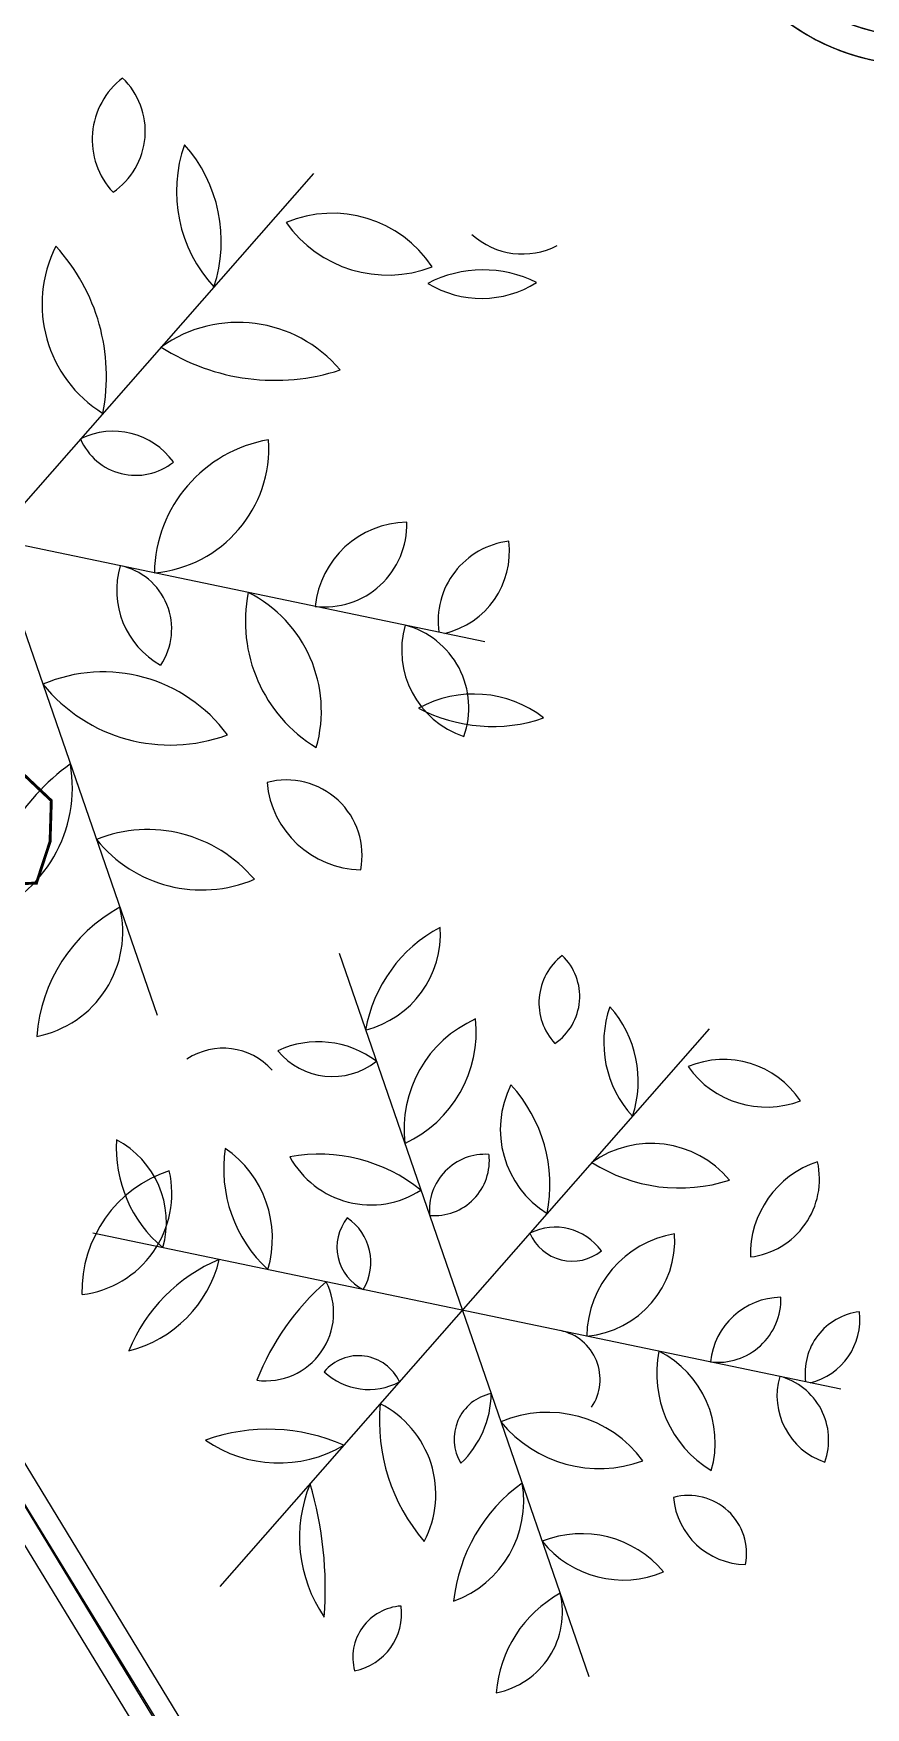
# Model space of a CAD drawing. Extents: x 652 to 897, y 187 to 370.
# Drawn here: x 853.39 to 859.09, y 230.29 to 241.76 of the extents above; entities that cross this region are included whole.
import ezdxf

# ---------------------------------------------------------------- set-up
doc = ezdxf.new("R2010")
doc.units = 0
doc.layers.get('0').update_dxf_attribs({"linetype": 'CONTINUOUS'})
doc.layers.add('40', color=3, linetype='CONTINUOUS')
doc.layers.add('ROAD', color=1, linetype='CONTINUOUS')

# ---------------------------------------------------------------- blocks, each defined once
blk = doc.blocks.new('PLANT90')
for radius, start, end in [(5000, 98.1984, 120.329), (5000, 53.1984, 75.329), (4350, 98.1984, 120.329), (4350, 53.1984, 75.329), (3700, 98.1984, 120.329), (3700, 53.1984, 75.329), (5000, 143.1984, 165.329), (3050, 98.1984, 120.329), (3050, 53.1984, 75.329), (4350, 143.1984, 165.329), (2400, 98.1984, 120.329), (2400, 53.1984, 75.329), (5000, 8.1984, 30.329), (3700, 143.1984, 165.329), (4350, 8.1984, 30.329), (3050, 143.1984, 165.329), (3700, 8.1984, 30.329), (1750, 98.1984, 120.329), (1750, 53.1984, 75.329), (2400, 143.1984, 165.329), (3050, 8.1984, 30.329), (1750, 143.1984, 165.329), (1100, 98.1984, 120.329), (1100, 53.1984, 75.329), (2400, 8.1984, 30.329), (1750, 8.1984, 30.329), (1100, 143.1984, 165.329), (1100, 8.1984, 30.329), (523, 143.1984, 165.329), (523, 98.1984, 120.329), (523, 53.1984, 75.329), (523, 8.1984, 30.329), (1100, 188.1984, 210.329), (523, 188.1984, 210.329), (523, 323.1984, 345.329), (3050, 188.1984, 210.329), (2400, 188.1984, 210.329), (1750, 188.1984, 210.329), (523, 233.1984, 255.329), (523, 278.1984, 300.329), (1100, 323.1984, 345.329), (1750, 323.1984, 345.329), (5000, 188.1984, 210.329), (4350, 188.1984, 210.329), (3700, 188.1984, 210.329), (2400, 323.1984, 345.329), (1100, 233.1984, 255.329), (1100, 278.1984, 300.329), (3050, 323.1984, 345.329), (3700, 323.1984, 345.329), (4350, 323.1984, 345.329), (1750, 233.1984, 255.329), (1750, 278.1984, 300.329), (5000, 323.1984, 345.329), (2400, 233.1984, 255.329), (2400, 278.1984, 300.329), (3050, 233.1984, 255.329), (3050, 278.1984, 300.329), (3700, 233.1984, 255.329), (3700, 278.1984, 300.329), (4350, 233.1984, 255.329), (4350, 278.1984, 300.329), (5000, 233.1984, 255.329), (5000, 278.1984, 300.329)]:
    blk.add_arc((121, -12), radius, start, end)

msp = doc.modelspace()

# ---------------------------------------------------------------- linework, layer by layer
at = {"color": 82}
for p, q in [((852.0077, 241.4809), (854.233, 235.0366)), ((855.304, 240.8053), (850.9471, 235.837)), ((856.4773, 237.5958), (849.8137, 238.9864)), ((855.4792, 235.4624), (857.1909, 230.5053)), ((858.0148, 234.9427), (854.6634, 231.1209)), ((858.9174, 232.4739), (853.7915, 233.5435))]:
    msp.add_line(p, q, dxfattribs=at)
at = {"const_width": 0.0199}
msp.add_lwpolyline([(853.2519, 236.749), (853.5081, 236.5068), (853.4995, 236.2258), (853.4061, 235.9416), (853.2366, 235.9354), (852.7705, 236.0354), (852.5376, 236.3194), (852.6541, 237.0885), (853.0651, 237.0917)], close=True, dxfattribs=at)
for points in [[(860.0967, 220.2981), (860.4245, 220.2921), (851.194, 235.4721), (850.9378, 235.316)], [(860.2316, 220.2956), (860.2985, 220.2944), (851.1012, 235.315), (851.1097, 235.3202)]]:
    msp.add_lwpolyline(points, close=True)
at = {"color": 82}
for centre, radius, start, end in [((854.3197, 241.0376), 0.5311, 127.53817, 222.93087), ((853.6463, 241.0937), 0.5056, 304.25241, 46.21664), ((855.3274, 240.6818), 0.9619, 160.55382, 222.84406), ((853.6808, 240.3409), 0.992, 341.6003, 41.79757), ((855.432, 239.7092), 0.823, 33.61832, 112.53994), ((855.8128, 240.9607), 0.8522, 215.21608, 290.94218), ((856.7361, 240.7671), 0.5143, 227.73115, 297.50274), ((854.3237, 239.909), 0.8792, 153.14778, 238.31518), ((852.5625, 239.4129), 1.3236, 349.01963, 42.44333), ((856.4657, 239.323), 0.8209, 63.40693, 117.42295), ((856.456, 240.6602), 0.7114, 238.81112, 302.01876), ((854.7884, 238.8742), 0.91, 39.9069, 125.45269), ((855.0399, 240.8317), 1.4445, 237.35176, 288.00783), ((853.9334, 238.533), 0.5055, 35.61987, 116.46127), ((854.0859, 239.1468), 0.4108, 203.12022, 308.96093), ((854.1395, 238.9241), 0.8592, 274.98198, 3.70157), ((855.155, 238.0519), 0.941, 99.67084, 179.01271), ((855.9528, 237.7748), 0.6394, 90.84775, 174.32182), ((855.3806, 238.3973), 0.5629, 263.45815, 1.71142), ((856.7074, 237.7389), 0.5492, 96.82216, 188.12133), ((856.0705, 238.2136), 0.576, 283.30479, 7.03386), ((854.5429, 237.9485), 0.5872, 163.33568, 240.88189), ((853.8897, 237.6831), 0.4432, 326.03355, 78.18402), ((855.8507, 237.735), 1.013, 168.67735, 238.62337), ((854.4463, 237.1199), 0.9119, 344.0973, 63.20342), ((856.531, 237.537), 0.6225, 163.91546, 251.64203), ((855.7824, 237.1427), 0.5864, 340.42406, 75.13343), ((853.8644, 236.3369), 1.052, 36.12266, 113.19175), ((854.3249, 238.0154), 1.1276, 219.12383, 290.19057), ((856.4026, 236.4564), 0.781, 52.21108, 118.93224), ((856.5299, 238.1001), 1.085, 242.25469, 288.88863), ((854.5126, 235.548), 1.4931, 125.83897, 173.90302), ((852.7073, 236.5958), 0.9452, 289.83323, 9.90876), ((855.1201, 236.1313), 0.5172, 349.02044, 105.02188), ((855.6402, 236.6894), 0.6567, 185.1165, 268.92582), ((854.1684, 235.354), 0.9541, 40.02486, 111.6052), ((854.539, 236.8203), 0.9256, 218.74208, 292.88799), ((854.5123, 234.8078), 1.1067, 118.90008, 175.68349), ((853.2691, 235.6062), 0.7286, 281.05191, 13.53167), ((856.636, 234.7639), 0.9894, 117.96528, 170.05065), ((855.4959, 235.5919), 0.6776, 284.13608, 3.87985), ((857.2577, 235.1214), 0.4086, 127.53817, 222.93087), ((856.7397, 235.1646), 0.3889, 304.25241, 46.21664), ((858.0328, 234.8478), 0.7399, 160.55382, 222.84406), ((856.7662, 234.5855), 0.7631, 341.6003, 41.79757), ((856.7518, 234.2546), 0.8276, 114.03858, 186.76079), ((855.5722, 234.9247), 0.8468, 294.98911, 5.81026), ((855.3367, 234.192), 0.662, 52.95724, 114.79415), ((854.6849, 234.3585), 0.4513, 41.93341, 123.30048), ((855.4344, 235.1028), 0.4867, 219.54463, 308.20676), ((858.1133, 234.0995), 0.633, 33.61832, 112.53994), ((858.4062, 235.0622), 0.6555, 215.21608, 290.94218), ((857.2607, 234.2533), 0.6763, 153.14778, 238.31518), ((855.906, 233.8717), 1.0181, 349.01963, 42.44333), ((854.8461, 234.1275), 0.8932, 176.47912, 229.99598), ((853.6583, 233.6175), 0.6379, 344.15067, 62.32443), ((857.6182, 233.4573), 0.7, 39.9069, 125.45269), ((855.6279, 233.9838), 0.9391, 171.42634, 227.34632), ((854.2758, 233.508), 0.7473, 343.28741, 55.48525), ((855.3432, 232.9725), 1.111, 51.1384, 100.39426), ((855.697, 234.3673), 0.6312, 208.58899, 302.94366), ((856.4802, 233.7011), 0.3819, 86.0262, 185.53427), ((856.1326, 234.0394), 0.3766, 265.0622, 6.49827), ((854.5888, 233.1432), 0.8708, 108.21725, 181.38292), ((853.6356, 233.8156), 0.6983, 276.79961, 12.80056), ((857.8116, 234.9631), 1.1111, 237.35176, 288.00783), ((858.967, 233.3956), 0.6698, 108.21725, 181.38292), ((858.2338, 233.9128), 0.5372, 276.79961, 12.80056), ((855.7871, 233.4457), 0.3219, 141.2679, 243.89062), ((855.3305, 233.3438), 0.3664, 329.29168, 55.86683), ((856.9605, 233.1948), 0.3888, 35.61987, 116.46127), ((857.0778, 233.6669), 0.316, 203.12022, 308.96093), ((857.9002, 232.8247), 0.7239, 99.67084, 179.01271), ((857.119, 233.4956), 0.6609, 274.98198, 3.70157), ((853.8283, 233.5642), 0.855, 284.21515, 346.35636), ((855.0995, 232.3056), 1.145, 112.6177, 157.95381), ((856.5341, 231.9045), 1.7357, 131.22823, 158.71506), ((854.9768, 232.9961), 0.4654, 262.59805, 27.34524), ((858.5139, 232.6116), 0.4918, 90.84775, 174.32182), ((858.0738, 233.0904), 0.433, 263.45815, 1.71142), ((859.0943, 232.5839), 0.4224, 96.82216, 188.12133), ((858.6044, 232.9491), 0.4431, 283.30479, 7.03386), ((856.9269, 232.541), 0.3409, 326.03355, 78.18402), ((855.613, 232.3948), 0.3082, 24.63722, 139.95173), ((858.4354, 232.5809), 0.7793, 168.67735, 238.62337), ((857.3551, 232.1078), 0.7014, 344.0973, 63.20342), ((855.6841, 232.9204), 0.4488, 226.82572, 297.76323), ((858.9586, 232.4286), 0.4788, 163.91546, 251.64203), ((858.3828, 232.1253), 0.4511, 340.42406, 75.13343), ((856.585, 232.1321), 0.3174, 101.48059, 211.51595), ((855.8516, 232.451), 0.6702, 313.66822, 359.32832), ((857.0169, 232.2555), 1.261, 174.64838, 220.85969), ((855.4473, 231.7529), 0.6952, 332.36883, 63.13924), ((856.9074, 231.5055), 0.8092, 36.12266, 113.19175), ((854.994, 230.9161), 1.2824, 66.15842, 109.5235), ((857.2617, 232.7967), 0.8674, 219.12383, 290.19057), ((855.0667, 232.8453), 0.8778, 235.17322, 300.50871), ((856.1755, 231.4577), 0.9671, 157.66487, 214.3536), ((852.8883, 231.1116), 2.4967, 355.41234, 16.60614), ((856.0174, 231.7046), 0.7271, 289.83323, 9.90876), ((857.4061, 230.8987), 1.1485, 125.83897, 173.90302), ((857.8734, 231.3474), 0.3979, 349.02044, 105.02188), ((858.2734, 231.7767), 0.5052, 185.1165, 268.92582), ((857.1413, 230.7494), 0.7339, 40.02486, 111.6052), ((857.4264, 231.8773), 0.712, 218.74208, 292.88799), ((856.4495, 230.9434), 0.5605, 281.05191, 13.53167), ((857.4058, 230.3293), 0.8513, 118.90008, 175.68349), ((855.9252, 230.6364), 0.3514, 93.42813, 195.27005), ((855.5094, 230.9348), 0.3984, 281.13213, 7.56605)]:
    msp.add_arc(centre, radius, start, end, dxfattribs=at)
at = {"layer": 'ROAD'}
for centre, radius, start, end in [((854.0758, 238.9255), 6, 85.75436, 179.81782), ((874.7842, 236.4549), 26.721, 180.91128, 255.45198)]:
    msp.add_arc(centre, radius, start, end, dxfattribs=at)

# ---------------------------------------------------------------- block references
at = {"layer": '40'}
for p, xscale, yscale, zscale, rotation in [((859.4597, 243.0188), 0.0002999994903448721, 0.0003000004217028618, 0.0003, 124.8290657044326), ((851.879, 242.3455), 0.0002999994903448721, 0.0003000004217028618, 0.0003, 124.8290657044326), ((850.7293, 231.298), 0.0004499992355374575, 0.0004500006325542927, 0.00045, 125.4357428130346)]:
    msp.add_blockref('PLANT90', p, dxfattribs=dict(at, xscale=xscale, yscale=yscale, zscale=zscale, rotation=rotation))

doc.saveas('drawing.dxf')
